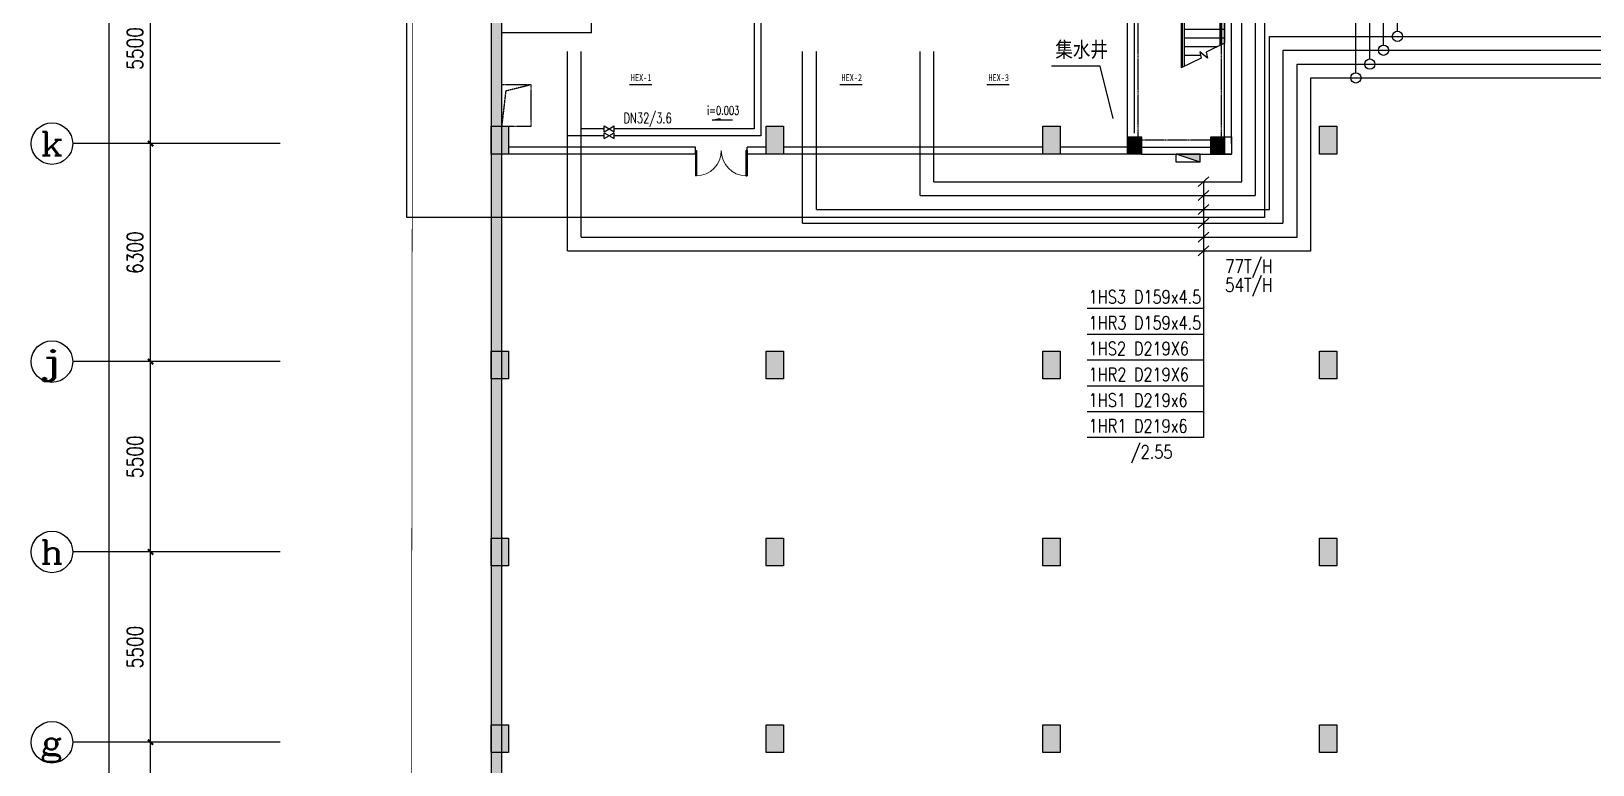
# Model space of a CAD drawing. Extents: x -1348811 to 123514, y -640545 to 749356.
# Drawn here: x -88142 to -42993, y 312910 to 334108 of the extents above; entities that cross this region are included whole.
import ezdxf
from ezdxf.enums import TextEntityAlignment as Align

# ---------------------------------------------------------------- set-up
doc = ezdxf.new("R2010")
doc.units = 0
doc.header["$LTSCALE"] = 10
doc.header["$MEASUREMENT"] = 0
doc.linetypes.add('DASH', pattern=[0.35, 0.25, -0.1])
doc.linetypes.add('DASHDOT', pattern=[25.4, 12.7, -6.35, 0, -6.35])
doc.layers.get('0').update_dxf_attribs({"linetype": 'CONTINUOUS'})
doc.layers.get('Defpoints').update_dxf_attribs({"linetype": 'CONTINUOUS'})
for name, color, linetype in [('A-STAIRS', 9, 'CONTINUOUS'), ('AC-DAMPER', 6, 'CONTINUOUS'), ('AC-heat-DIM', 6, 'CONTINUOUS'), ('ac-heat-gs', 9, 'CONTINUOUS'), ('ac-heat-hs', 80, 'DASH'), ('AC-heat-散热器', 51, 'CONTINUOUS'), ('AC-PIPE-COPPER', 4, 'CONTINUOUS'), ('AC-PIPE-DIM', 6, 'CONTINUOUS'), ('AC-PIPE-DIM1', 20, 'CONTINUOUS'), ('AC-PIPE-No.', 7, 'CONTINUOUS'), ('AC-TEXT', 3, 'CONTINUOUS'), ('AXIS', 3, 'CONTINUOUS'), ('AXIS_TEXT', 7, 'CONTINUOUS'), ('COLU', 1, 'CONTINUOUS'), ('COLU_HATCH', 252, 'CONTINUOUS'), ('jlq', 1, 'CONTINUOUS'), ('JPS-XHS', 7, 'CONTINUOUS'), ('PUB_HATCH', 9, 'CONTINUOUS'), ('STAIR', 9, 'CONTINUOUS'), ('wall', 8, 'CONTINUOUS'), ('WINDOW', 4, 'CONTINUOUS'), ('控制线', 5, 'CONTINUOUS')]:
    doc.layers.add(name, color=color, linetype=linetype)
doc.layers.add('ac-temp', color=1, linetype='CONTINUOUS', plot=False)
doc.styles.add('_TCH_AXIS', font='COMPLEX', dxfattribs={"bigfont": 'GBCBIG'})
doc.styles.add('_TEL_DIM', font='SIMPLEX', dxfattribs={"width": 0.8, "height": 3.5, "bigfont": 'HZTXT'})
doc.styles.add('ac-hztxt', font='', dxfattribs={"width": 0.8, "height": 500})
doc.styles.add('AC-TXT', font='tj-romans1.shx', dxfattribs={"width": 0.8})
doc.styles.add('COMPLEX', font='COMPLEX')
doc.styles.add('DIM_FONT', font='SIMPLEX', dxfattribs={"width": 0.8, "bigfont": 'HZTXT'})
doc.styles.add('HZTXT', font='tjromans.shx', dxfattribs={"width": 0.7, "bigfont": 'tjhztxt.shx'})
doc.styles.get('ac-hztxt').set_extended_font_data('SimSun-18030')
doc.dimstyles.new('DIMN150', dxfattribs={"dimscale": 1.5, "dimtxt": 300, "dimasz": 100, "dimexe": 250, "dimexo": 300, "dimgap": 150, "dimtad": 1, "dimdec": 0, "dimzin": 0, "dimdsep": 46, "dimtxsty": 'DIM_FONT', "dimblk": 'ARCHTICK', "dimcen": 0.09, "dimclrt": 7, "dimazin": 2, "dimtfac": 1, "dimtdec": 0, "dimtix": 1, "dimtmove": 2, "dimatfit": 3, "dimfxl": 0, "dimtolj": 1, "dimtzin": 0, "dimarcsym": 0})

# ---------------------------------------------------------------- blocks, each defined once
blk = doc.blocks.new('_ArchTick')
at = {"color": 0, "linetype": 'ByBlock', "const_width": 0.4}
blk.add_lwpolyline([(-0.5, -0.5), (0.5, 0.5)], dxfattribs=at)
blk = doc.blocks.new('*D1627')
at = {"layer": 'AXIS', "color": 0, "lineweight": -2}
for p, q in [((-6752, 0), (-11627, 0)), ((-11252, -211333), (-11252, 0)), ((-6752, -211333), (-11627, -211333))]:
    blk.add_line(p, q, dxfattribs=at)
at = {"layer": 'Defpoints', "color": 0}
for p in [(-11252, 0), (-6302, 0), (-6302, -211333)]:
    blk.add_point(p, dxfattribs=at)
at = {"layer": 'AXIS', "color": 0, "lineweight": -2, "xscale": 150, "yscale": 150, "zscale": 150}
for p, rotation in [((-11252, 0), 90), ((-11252, -211333), 270)]:
    blk.add_blockref('_ArchTick', p, dxfattribs=dict(at, rotation=rotation))
at = {"layer": 'AXIS', "color": 7, "insert": (-11702, -105667), "char_height": 450, "attachment_point": 5, "rotation": 90, "style": 'DIM_FONT'}
blk.add_mtext('\\A1;211333', dxfattribs=at)
blk = doc.blocks.new('*D1653')
at = {"layer": 'AXIS', "color": 0, "lineweight": -2}
for p, q in [((-6752, -57400), (-10427, -57400)), ((-10052, -63700), (-10052, -57400)), ((-6752, -63700), (-10427, -63700))]:
    blk.add_line(p, q, dxfattribs=at)
at = {"layer": 'Defpoints', "color": 0}
for p in [(-10052, -57400), (-6302, -57400), (-6302, -63700)]:
    blk.add_point(p, dxfattribs=at)
at = {"layer": 'AXIS', "color": 0, "lineweight": -2, "xscale": 150, "yscale": 150, "zscale": 150}
for p, rotation in [((-10052, -57400), 90), ((-10052, -63700), 270)]:
    blk.add_blockref('_ArchTick', p, dxfattribs=dict(at, rotation=rotation))
at = {"layer": 'AXIS', "color": 7, "insert": (-10502, -60550), "char_height": 450, "attachment_point": 5, "rotation": 90, "style": 'DIM_FONT'}
blk.add_mtext('\\A1;6300', dxfattribs=at)
blk = doc.blocks.new('*D1654')
at = {"layer": 'AXIS', "color": 0, "lineweight": -2}
for p, q in [((-6752, -51900), (-10427, -51900)), ((-10052, -57400), (-10052, -51900)), ((-6752, -57400), (-10427, -57400))]:
    blk.add_line(p, q, dxfattribs=at)
at = {"layer": 'Defpoints', "color": 0}
for p in [(-10052, -51900), (-6302, -51900), (-6302, -57400)]:
    blk.add_point(p, dxfattribs=at)
at = {"layer": 'AXIS', "color": 0, "lineweight": -2, "xscale": 150, "yscale": 150, "zscale": 150}
for p, rotation in [((-10052, -51900), 90), ((-10052, -57400), 270)]:
    blk.add_blockref('_ArchTick', p, dxfattribs=dict(at, rotation=rotation))
at = {"layer": 'AXIS', "color": 7, "insert": (-10502, -54650), "char_height": 450, "attachment_point": 5, "rotation": 90, "style": 'DIM_FONT'}
blk.add_mtext('\\A1;5500', dxfattribs=at)
blk = doc.blocks.new('*D1655')
at = {"layer": 'AXIS', "color": 0, "lineweight": -2}
for p, q in [((-6752, -46400), (-10427, -46400)), ((-10052, -51900), (-10052, -46400)), ((-6752, -51900), (-10427, -51900))]:
    blk.add_line(p, q, dxfattribs=at)
at = {"layer": 'Defpoints', "color": 0}
for p in [(-10052, -46400), (-6302, -46400), (-6302, -51900)]:
    blk.add_point(p, dxfattribs=at)
at = {"layer": 'AXIS', "color": 0, "lineweight": -2, "xscale": 150, "yscale": 150, "zscale": 150}
for p, rotation in [((-10052, -46400), 90), ((-10052, -51900), 270)]:
    blk.add_blockref('_ArchTick', p, dxfattribs=dict(at, rotation=rotation))
at = {"layer": 'AXIS', "color": 7, "insert": (-10502, -49150), "char_height": 450, "attachment_point": 5, "rotation": 90, "style": 'DIM_FONT'}
blk.add_mtext('\\A1;5500', dxfattribs=at)
blk = doc.blocks.new('*D1656')
at = {"layer": 'AXIS', "color": 0, "lineweight": -2}
for p, q in [((-6752, -40100), (-10427, -40100)), ((-10052, -46400), (-10052, -40100)), ((-6752, -46400), (-10427, -46400))]:
    blk.add_line(p, q, dxfattribs=at)
at = {"layer": 'Defpoints', "color": 0}
for p in [(-10052, -40100), (-6302, -40100), (-6302, -46400)]:
    blk.add_point(p, dxfattribs=at)
at = {"layer": 'AXIS', "color": 0, "lineweight": -2, "xscale": 150, "yscale": 150, "zscale": 150}
for p, rotation in [((-10052, -40100), 90), ((-10052, -46400), 270)]:
    blk.add_blockref('_ArchTick', p, dxfattribs=dict(at, rotation=rotation))
at = {"layer": 'AXIS', "color": 7, "insert": (-10502, -43250), "char_height": 450, "attachment_point": 5, "rotation": 90, "style": 'DIM_FONT'}
blk.add_mtext('\\A1;6300', dxfattribs=at)
blk = doc.blocks.new('*D1657')
at = {"layer": 'AXIS', "color": 0, "lineweight": -2}
for p, q in [((-6752, -34600), (-10427, -34600)), ((-10052, -40100), (-10052, -34600)), ((-6752, -40100), (-10427, -40100))]:
    blk.add_line(p, q, dxfattribs=at)
at = {"layer": 'Defpoints', "color": 0}
for p in [(-10052, -34600), (-6302, -34600), (-6302, -40100)]:
    blk.add_point(p, dxfattribs=at)
at = {"layer": 'AXIS', "color": 0, "lineweight": -2, "xscale": 150, "yscale": 150, "zscale": 150}
for p, rotation in [((-10052, -34600), 90), ((-10052, -40100), 270)]:
    blk.add_blockref('_ArchTick', p, dxfattribs=dict(at, rotation=rotation))
at = {"layer": 'AXIS', "color": 7, "insert": (-10502, -37350), "char_height": 450, "attachment_point": 5, "rotation": 90, "style": 'DIM_FONT'}
blk.add_mtext('\\A1;5500', dxfattribs=at)
blk = doc.blocks.new('_AXISO')
blk.add_circle((0, 0), 0.5)
at = {"layer": 'AXIS_TEXT', "style": 'COMPLEX', "width": 1.041667}
blk.add_attdef('A', text='', height=0.56, dxfattribs=at).set_placement((-0.25, -0.28), (0.25, -0.28), align=Align.FIT)
blk = doc.blocks.new('$DorLib2D$00000002')
for p, q in [((-0.5, 0), (-0.5, 0.4875)), ((-0.475, 0.4875), (-0.5, 0.4875)), ((-0.475, 0), (-0.475, 0.4875)), ((0.475, 0), (0.475, 0.4875)), ((0.475, 0.4875), (0.5, 0.4875)), ((0.5, 0), (0.5, 0.4875)), ((-0.5, 0), (-0.475, 0)), ((0.5, 0), (0.475, 0))]:
    blk.add_line(p, q)
at = {"lineweight": 13}
for centre, start, end in [((-0.4875, 0), 0, 88.53072), ((0.4875, 0), 91.46928, 180)]:
    blk.add_arc(centre, 0.4875, start, end, dxfattribs=at)
blk = doc.blocks.new('zw')
at = {"layer": 'COLU_HATCH'}
for points in [[(0, -17300), (500, -17300), (500, -18100), (0, -18100)], [(7950, -17300), (8450, -17300), (8450, -18100), (7950, -18100)], [(15950, -17300), (16450, -17300), (16450, -18100), (15950, -18100)], [(18400, -17600), (18800, -17600), (18800, -18100), (18400, -18100)], [(20800, -17600), (21200, -17600), (21200, -18100), (20800, -18100)], [(23950, -17300), (24450, -17300), (24450, -18100), (23950, -18100)], [(0, -23800), (500, -23800), (500, -24600), (0, -24600)], [(7950, -23800), (8450, -23800), (8450, -24600), (7950, -24600)], [(15950, -23800), (16450, -23800), (16450, -24600), (15950, -24600)], [(23950, -23800), (24450, -23800), (24450, -24600), (23950, -24600)], [(0, -29200), (500, -29200), (500, -30000), (0, -30000)], [(7950, -29200), (8450, -29200), (8450, -30000), (7950, -30000)], [(15950, -29200), (16450, -29200), (16450, -30000), (15950, -30000)], [(23950, -29200), (24450, -29200), (24450, -30000), (23950, -30000)], [(0, -34600), (500, -34600), (500, -35400), (0, -35400)], [(7950, -34600), (8450, -34600), (8450, -35400), (7950, -35400)], [(15950, -34600), (16450, -34600), (16450, -35400), (15950, -35400)], [(23950, -34600), (24450, -34600), (24450, -35400), (23950, -35400)]]:
    blk.add_hatch(color=256, dxfattribs=at).paths.add_polyline_path(points)
at = {"layer": 'COLU'}
for points in [[(0, -17300), (500, -17300), (500, -18100), (0, -18100)], [(7950, -17300), (8450, -17300), (8450, -18100), (7950, -18100)], [(15950, -17300), (16450, -17300), (16450, -18100), (15950, -18100)], [(18400, -17600), (18800, -17600), (18800, -18100), (18400, -18100)], [(20800, -17600), (21200, -17600), (21200, -18100), (20800, -18100)], [(23950, -17300), (24450, -17300), (24450, -18100), (23950, -18100)], [(0, -23800), (500, -23800), (500, -24600), (0, -24600)], [(7950, -23800), (8450, -23800), (8450, -24600), (7950, -24600)], [(15950, -23800), (16450, -23800), (16450, -24600), (15950, -24600)], [(23950, -23800), (24450, -23800), (24450, -24600), (23950, -24600)], [(0, -29200), (500, -29200), (500, -30000), (0, -30000)], [(7950, -29200), (8450, -29200), (8450, -30000), (7950, -30000)], [(15950, -29200), (16450, -29200), (16450, -30000), (15950, -30000)], [(23950, -29200), (24450, -29200), (24450, -30000), (23950, -30000)], [(0, -34600), (500, -34600), (500, -35400), (0, -35400)], [(7950, -34600), (8450, -34600), (8450, -35400), (7950, -35400)], [(15950, -34600), (16450, -34600), (16450, -35400), (15950, -35400)], [(23950, -34600), (24450, -34600), (24450, -35400), (23950, -35400)]]:
    blk.add_lwpolyline(points, close=True, dxfattribs=at)
blk = doc.blocks.new('jlqq')
at = {"layer": 'PUB_HATCH'}
blk.add_hatch(color=256, dxfattribs=at).paths.add_polyline_path([(1455, -3373), (380, -189), (1234, 97), (1138, 382), (0, 0), (1155, -3422), (1155, -65271), (1455, -65271)])
at = {"layer": 'jlq'}
for p, q in [((1155, -3422), (1155, -65271)), ((1455, -3373), (1455, -65271))]:
    blk.add_line(p, q, dxfattribs=at)
blk = doc.blocks.new('lt')
at = {"linetype": 'DASH'}
blk.add_lwpolyline([(2700, -5600), (300, -5600), (300, -400), (2700, -400)], close=True, dxfattribs=at)
at = {"layer": 'COLU'}
for points in [[(0, 0), (400, 0), (400, -500), (0, -500)], [(400, -5500), (0, -5500), (0, -6000), (400, -6000)]]:
    blk.add_lwpolyline(points, close=True, dxfattribs=at)
at = {"layer": 'STAIR'}
for p, q in [((877, -2768), (1450, -2494)), ((1365, -4350), (1365, -2533)), ((1425, -4350), (1425, -2506)), ((1450, -4350), (1450, -2494)), ((200, -3206), (730, -2941)), ((325, -3143), (325, -5500)), ((412, -3100), (1365, -3100)), ((730, -2941), (694, -2766)), ((694, -2766), (915, -2951)), ((915, -2951), (877, -2768)), ((894, -2850), (1365, -2850)), ((1425, -2850), (1450, -2850)), ((1425, -3100), (1450, -3100)), ((200, -4350), (200, -3206)), ((200, -3350), (275, -3350)), ((200, -3600), (275, -3600)), ((275, -3168), (275, -5500)), ((325, -3350), (1365, -3350)), ((325, -3600), (1365, -3600)), ((1425, -3350), (1450, -3350)), ((1425, -3600), (1450, -3600)), ((200, -3850), (275, -3850)), ((325, -3850), (1365, -3850)), ((1425, -3850), (1450, -3850)), ((200, -4100), (275, -4100)), ((200, -4350), (275, -4350)), ((325, -4100), (1365, -4100)), ((325, -4350), (1365, -4350)), ((1425, -4350), (1365, -4350)), ((1425, -4100), (1450, -4100)), ((1425, -4350), (1450, -4350))]:
    blk.add_line(p, q, dxfattribs=at)
at = {"layer": 'wall', "linetype": 'ByBlock'}
for p, q in [((2600, 0), (0, 0)), ((0, -300), (0, -6000)), ((2600, -200), (400, -200)), ((2600, -200), (400, -200)), ((200, -500), (200, -5500)), ((2800, -600), (2800, -5200)), ((2800, -600), (2800, -5200)), ((3000, -600), (3000, -5200)), ((3000, -600), (3000, -5200)), ((400, -5800), (1000, -5800)), ((1000, -5800), (1000, -6000)), ((2200, -5800), (2200, -6000)), ((2200, -5800), (2650, -5800)), ((1000, -6000), (0, -6000)), ((2650, -6000), (2200, -6000))]:
    blk.add_line(p, q, dxfattribs=at)
at = {"layer": 'WINDOW', "linetype": 'ByBlock', "xscale": 1200, "yscale": 1200, "zscale": 1200}
blk.add_blockref('$DorLib2D$00000002', (1575, -5900), dxfattribs=at)
blk = doc.blocks.new('DXHS')
at = {"layer": 'JPS-XHS'}
blk.add_hatch(color=256, dxfattribs=at).paths.add_polyline_path([(-350, 240), (-350, 0), (350, 0)])
at = {"layer": 'JPS-XHS', "linetype": 'Continuous'}
for p, q in [((-350, 240), (-350, 0)), ((-350, 240), (350, 240)), ((-350, 0), (350, 0)), ((350, 240), (350, 0))]:
    blk.add_line(p, q, dxfattribs=at)
at = {"layer": 'JPS-XHS'}
blk.add_line((-350, 240), (350, 0), dxfattribs=at)
blk = doc.blocks.new('xxhhsss')
at = {"layer": 'JPS-XHS', "rotation": 180}
blk.add_blockref('DXHS', (-980, -29102), dxfattribs=at)
blk = doc.blocks.new('he1')
at = {"layer": 'ac-heat-gs', "linetype": 'ByBlock'}
for p, q in [((26000, 174481), (26000, 179133)), ((25200, 173681), (25200, 178333)), ((21500, 170133), (21500, 175133)), ((22300, 174333), (70600, 174333)), ((22300, 169333), (22300, 174333)), ((2400, 168533), (2400, 173892)), ((9200, 169333), (9200, 173892)), ((12600, 170133), (12600, 173892)), ((23100, 173533), (69800, 173533)), ((23100, 168533), (23100, 173533)), ((12600, 170133), (21500, 170133)), ((9200, 169333), (22300, 169333)), ((2400, 168533), (23100, 168533))]:
    blk.add_line(p, q, dxfattribs=at)
at = {"layer": 'ac-heat-gs', "linetype": 'DASH', "ltscale": 5}
for p, q in [((25600, 174081), (25600, 178733)), ((24800, 173281), (24800, 177933)), ((21900, 169733), (21900, 174733)), ((2000, 168133), (2000, 173892)), ((8800, 168933), (8800, 173892)), ((12200, 169733), (12200, 173892)), ((22700, 173933), (70200, 173933)), ((22700, 168933), (22700, 173933)), ((23500, 173133), (69400, 173133)), ((23500, 168133), (23500, 173133)), ((12200, 169733), (21900, 169733)), ((8800, 168933), (22700, 168933)), ((2000, 168133), (23500, 168133))]:
    blk.add_line(p, q, dxfattribs=at)
at = {"layer": 'ac-heat-gs'}
for centre in [(26000, 174333), (25600, 173933), (25200, 173533), (24800, 173133)]:
    blk.add_circle(centre, 148, dxfattribs=at)
at = {"layer": 'AC-PIPE-DIM1'}
for p, q in [((20239, 169990), (20543, 170277)), ((20239, 169590), (20543, 169877)), ((20391, 170133), (20391, 162737)), ((20239, 169190), (20543, 169477)), ((20239, 168790), (20543, 169077)), ((20239, 168390), (20543, 168677)), ((20239, 167990), (20543, 168277)), ((20391, 166465), (17028, 166465)), ((20391, 165720), (17028, 165720)), ((20391, 164974), (17028, 164974)), ((20391, 164228), (17028, 164228)), ((20391, 163483), (17028, 163483)), ((20391, 162737), (17028, 162737))]:
    blk.add_line(p, q, dxfattribs=at)
at = {"layer": 'AC-PIPE-DIM1', "style": 'AC-TXT', "width": 0.8}
for s, p in [('1HS3', (17072, 166610)), ('D159x4.5', (18379, 166610)), ('1HR3', (17072, 165864)), ('D159x4.5', (18379, 165864)), ('1HS2', (17072, 165118)), ('D219X6', (18379, 165118)), ('1HR2', (17072, 164373)), ('D219X6', (18379, 164373)), ('1HS1', (17072, 163631)), ('D219x6', (18379, 163627)), ('1HR1', (17072, 162885)), ('D219x6', (18379, 162881)), ('/2.55', (18285, 162131))]:
    blk.add_text(s, height=384, dxfattribs=at).set_placement(p)
at = {"layer": 'ac-temp', "linetype": 'ByBlock', "style": 'AC-TXT', "width": 0.8}
for s, p in [('77T/H', (21016, 167488)), ('54T/H', (21016, 166949))]:
    blk.add_text(s, height=400, dxfattribs=at).set_placement(p)
blk = doc.blocks.new('GV')
at = {"layer": 'AC-DAMPER'}
for p, q in [((476, 137), (0, -137)), ((476, -137), (0, 137)), ((0, 137), (0, -137)), ((238, -116), (238, 116)), ((476, 137), (476, -137))]:
    blk.add_line(p, q, dxfattribs=at)
blk = doc.blocks.new('b2')
at = {"layer": 'AC-DAMPER'}
for p, q in [((3066, -4990), (3352, -5155)), ((3066, -5155), (3352, -4990)), ((3066, -5155), (3066, -4990)), ((3066, -5190), (3352, -5355)), ((3066, -5355), (3352, -5190)), ((3066, -5355), (3066, -5190)), ((3352, -5155), (3352, -4990)), ((3352, -5355), (3352, -5190))]:
    blk.add_line(p, q, dxfattribs=at)
at = {"layer": 'ac-heat-gs'}
for p, q in [((12873, 15595), (13115, 15366)), ((13115, 15595), (12873, 15366)), ((12873, 15395), (13115, 15166)), ((13115, 15395), (12873, 15166)), ((17833, 15279), (8565, 15279)), ((8565, 15279), (8565, 13229)), ((10266, 15279), (10391, 15279)), ((10882, 15279), (11007, 15279)), ((13805, 15279), (13930, 15279)), ((17833, 15279), (17833, -600)), ((8565, 13229), (700, 13229)), ((700, 13229), (700, 1602)), ((17714, 5616), (17955, 5387)), ((17955, 5616), (17714, 5387)), ((17914, 5616), (18155, 5387)), ((18155, 5616), (17914, 5387)), ((7398, -600), (7398, -5072)), ((17833, -600), (7398, -600)), ((12340, -484), (12582, -713)), ((12582, -484), (12340, -713)), ((12351, -665), (12593, -894)), ((12593, -665), (12351, -894)), ((3066, -5072), (2400, -5072)), ((7398, -5072), (3352, -5072))]:
    blk.add_line(p, q, dxfattribs=at)
at = {"layer": 'ac-heat-hs', "ltscale": 2}
for p, q in [((18033, 15479), (8365, 15479)), ((8365, 15479), (8365, 13429)), ((18033, 15479), (18033, -800)), ((8365, 13429), (500, 13429)), ((500, 13429), (500, 1599)), ((500, 1599), (500, 1599)), ((500, 1599), (500, 1599)), ((7598, -800), (7598, -5272)), ((18033, -800), (7598, -800)), ((3066, -5272), (2000, -5272)), ((7598, -5272), (3352, -5272))]:
    blk.add_line(p, q, dxfattribs=at)
at = {"layer": 'AC-heat-散热器'}
for p, q in [((10191, 15071), (10191, 15204)), ((10807, 15071), (10807, 15204)), ((13730, 15071), (13730, 15204)), ((2990, 13429), (2857, 13429)), ((18033, 3735), (18033, 3602)), ((18033, 3119), (18033, 3252)), ((908, 1910), (775, 1910)), ((500, 1361), (500, 1298)), ((700, 1364), (700, 1301)), ((500, 1003), (500, 776)), ((700, 1005), (700, 779))]:
    blk.add_line(p, q, dxfattribs=at)
for points in [[(10091, 15071), (10091, 14071), (10291, 14071), (10291, 15071)], [(10707, 15071), (10707, 14071), (10907, 14071), (10907, 15071)], [(13630, 15071), (13630, 14071), (13830, 14071), (13830, 15071)], [(2990, 13329), (3990, 13329), (3990, 13529), (2990, 13529)], [(17933, 3735), (17933, 4735), (18133, 4735), (18133, 3735)], [(17933, 3119), (17933, 2119), (18133, 2119), (18133, 3119)], [(908, 1810), (1908, 1810), (1908, 2010), (908, 2010)], [(406, 1003), (406, 1298), (595, 1298), (595, 1003)], [(606, 1005), (606, 1301), (795, 1301), (795, 1005)]]:
    blk.add_lwpolyline(points, close=True, dxfattribs=at)
at = {"layer": 'AC-PIPE-COPPER', "color": 3}
for centre in [(10191, 15479), (10191, 15279), (10807, 15479), (10807, 15279), (13730, 15479), (13730, 15279), (2582, 13429), (2782, 13429), (18033, 3527), (18033, 3327), (500, 1910), (700, 1910)]:
    blk.add_circle(centre, 75, dxfattribs=at)
at = {"layer": 'AC-PIPE-DIM'}
for p, q in [((12654, 15030), (13240, 15030)), ((13019, 15078), (13019, 15030)), ((13240, 15030), (13019, 15078)), ((910, 11204), (863, 10982)), ((863, 10982), (910, 10982)), ((910, 10618), (910, 11204)), ((17685, 6426), (17685, 5840)), ((17638, 6062), (17685, 6062)), ((17685, 5840), (17638, 6062)), ((6191, -4826), (6413, -4778)), ((6777, -4826), (6191, -4826)), ((6413, -4778), (6413, -4826))]:
    blk.add_line(p, q, dxfattribs=at)
at = {"layer": 'ac-temp'}
blk.add_circle((0, 0), 652, dxfattribs=at)
at = {"layer": 'AC-heat-散热器', "xscale": 0.5, "yscale": 0.5, "zscale": 0.5, "rotation": 270}
for p in [(500, 1599), (700, 1602)]:
    blk.add_blockref('GV', p, dxfattribs=at)
at = {"layer": 'AC-heat-DIM', "style": 'HZTXT', "width": 0.7}
for s, height, p in [('DN32', 300, (11638, 14875)), ('i=0.003', 250, (12592, 14705)), ('DN25', 300, (5261, 12872)), ('DN32', 300, (12954, -423)), ('i=0.003', 250, (6042, -4665)), ('DN32/3.6', 300, (3623, -4911))]:
    blk.add_text(s, height=height, dxfattribs=at).set_placement(p)
for s, height, p in [('i=0.003', 250, (1277, 10510)), ('DN25', 300, (1092, 9390)), ('DN32', 300, (17699, 382))]:
    blk.add_text(s, height=height, rotation=90, dxfattribs=at).set_placement(p)
at = {"layer": 'AC-PIPE-No.', "style": 'HZTXT', "width": 0.7}
for s, p in [('6a', (9921, 14314)), ('6a', (11351, 14314)), ('8a', (14234, 14330)), ('14a', (17649, 3964)), ('14a', (17649, 2303))]:
    blk.add_text(s, height=300, rotation=90, dxfattribs=at).set_placement(p)
for s, p in [('10a', (3368, 12659)), ('4a', (1132, 1385))]:
    blk.add_text(s, height=300, dxfattribs=at).set_placement(p)
blk = doc.blocks.new('zzzzz')
at = {"layer": 'AXIS'}
for p, q in [((-6301.6, -40100), (-12301.6, -40100)), ((-6301.6, -46400), (-12301.6, -46400)), ((-6301.6, -51900), (-12301.6, -51900)), ((-6301.6, -57400), (-12301.6, -57400))]:
    blk.add_line(p, q, dxfattribs=at)
ref = blk.add_blockref('_AXISO', (-12901.6, -40100), dxfattribs=dict(at, xscale=1200, yscale=1200, zscale=1200))
ref.add_attrib('A', 'k', dxfattribs={"layer": 'AXIS_TEXT', "height": 678.8, "style": '_TCH_AXIS', "width": 1.235294}).set_placement((-13241, -40439.4), (-12562.2, -40439.4), align=Align.FIT)
ref = blk.add_blockref('_AXISO', (-12901.6, -46400), dxfattribs=dict(at, xscale=1200, yscale=1200, zscale=1200))
ref.add_attrib('A', 'j', dxfattribs={"layer": 'AXIS_TEXT', "height": 678.8, "style": '_TCH_AXIS', "width": 3.5}).set_placement((-13241, -46739.4), (-12562.2, -46739.4), align=Align.FIT)
ref = blk.add_blockref('_AXISO', (-12901.6, -51900), dxfattribs=dict(at, xscale=1200, yscale=1200, zscale=1200))
ref.add_attrib('A', 'h', dxfattribs={"layer": 'AXIS_TEXT', "height": 678.8, "style": '_TCH_AXIS', "width": 1.166667}).set_placement((-13241, -52239.4), (-12562.2, -52239.4), align=Align.FIT)
ref = blk.add_blockref('_AXISO', (-12901.6, -57400), dxfattribs=dict(at, xscale=1200, yscale=1200, zscale=1200))
ref.add_attrib('A', 'g', dxfattribs={"layer": 'AXIS_TEXT', "height": 678.8, "style": '_TCH_AXIS', "width": 1.5}).set_placement((-13241, -57739.4), (-12562.2, -57739.4), align=Align.FIT)
for p1, p2, distance, picture, middle in [((-6301.6, -211333.4), (-6301.6, 0), 4950, '*D1627', (-11701.6, -105666.7)), ((-6301.6, -40100), (-6301.6, -34600), 3750, '*D1657', (-10501.6, -37350)), ((-6301.6, -46400), (-6301.6, -40100), 3750, '*D1656', (-10501.6, -43250)), ((-6301.6, -51900), (-6301.6, -46400), 3750, '*D1655', (-10501.6, -49150)), ((-6301.6, -57400), (-6301.6, -51900), 3750, '*D1654', (-10501.6, -54650)), ((-6301.6, -63700), (-6301.6, -57400), 3750, '*D1653', (-10501.6, -60550))]:
    dim = blk.add_aligned_dim(p1=p1, p2=p2, distance=distance, dimstyle='DIMN150', dxfattribs=at)
    dim.commit()
    dim.dimension.update_dxf_attribs({"geometry": picture, "text_midpoint": middle})

msp = doc.modelspace()

# ---------------------------------------------------------------- linework, layer by layer
at = {"layer": 'A-STAIRS', "linetype": 'DASH'}
msp.add_lwpolyline([(-74540.8, 332560.1), (-74540.8, 331360.1), (-73690.8, 331360.1), (-73690.8, 332560.1)], close=True, dxfattribs=at)
msp.add_lwpolyline([(-73690.8, 332560.1), (-74423.7, 332379.3), (-74540.8, 331360.1)], dxfattribs=at)
at = {"layer": 'ac-heat-gs'}
msp.add_lwpolyline([(-77283.3, 356887.7), (-52481.9, 356887.7), (-52481.9, 328721.1), (-77283.3, 328721.1)], close=True, dxfattribs=at)
at = {"layer": 'AC-PIPE-DIM1'}
for p, q in [((-57234.4, 333096.8), (-58640.8, 333096.8)), ((-56857.3, 331585.6), (-57234.4, 333096.8))]:
    msp.add_line(p, q, dxfattribs=at)
at = {"layer": 'AC-TEXT'}
for p, q in [((-70847.9, 332570.7), (-70202.2, 332570.7)), ((-64758.8, 332570.7), (-64113.1, 332570.7)), ((-60510.6, 332570.7), (-59864.8, 332570.7))]:
    msp.add_line(p, q, dxfattribs=at)
at = {"layer": 'wall'}
for p, q in [((-56440.8, 330760.1), (-56440.8, 342660.1)), ((-71940.8, 334060.1), (-71940.8, 337260.1))]:
    msp.add_line(p, q, dxfattribs=at)
at = {"layer": 'wall', "linetype": 'ByBlock'}
for p, q in [((-71940.8, 334060.1), (-74540.8, 334060.1)), ((-68940.8, 330760.1), (-74340.8, 330760.1)), ((-68940.8, 330560.1), (-74340.8, 330560.1)), ((-68940.8, 330560.1), (-68940.8, 330760.1)), ((-68940.8, 330560.1), (-68940.8, 330760.1)), ((-66890.8, 330760.1), (-67440.8, 330760.1)), ((-67440.8, 330560.1), (-67440.8, 330760.1)), ((-67440.8, 330560.1), (-67440.8, 330760.1)), ((-56440.8, 330560.1), (-67440.8, 330560.1)), ((-58890.8, 330760.1), (-66390.8, 330760.1)), ((-56440.8, 330760.1), (-58390.8, 330760.1))]:
    msp.add_line(p, q, dxfattribs=at)
at = {"layer": '控制线', "color": 1, "linetype": 'DASHDOT', "ltscale": 0.1, "const_width": 20}
msp.add_lwpolyline([(-77078.8, 372393.9), (29313.2, 408307.8), (35388.1, 403830.8), (34740.9, 147999.2), (25565.6, 138857.3), (-77339.2, 138972.2)], close=True, dxfattribs=at)

# ---------------------------------------------------------------- block references
at = {"layer": 'ac-heat-gs'}
for name, p in [('he1', (-74640.8, 159626.6)), ('b2', (-74640.8, 336360.1))]:
    msp.add_blockref(name, p, dxfattribs=at)
at = {"layer": 'AXIS'}
msp.add_blockref('zzzzz', (-74640.8, 370960.1), dxfattribs=at)
at = {"layer": 'COLU'}
msp.add_blockref('zw', (-74840.8, 348660.1), dxfattribs=at)
at = {"layer": 'jlq'}
msp.add_blockref('jlqq', (-75996, 355874.9), dxfattribs=at)
at = {"layer": 'JPS-XHS'}
msp.add_blockref('xxhhsss', (-53710.7, 359662.4), dxfattribs=at)
at = {"layer": 'wall', "rotation": 180}
msp.add_blockref('lt', (-53440.8, 330560.1), dxfattribs=at)
at = {"layer": 'WINDOW', "linetype": 'ByBlock', "xscale": 1500, "yscale": 1500, "zscale": 1500, "rotation": 180.0000000000022}
msp.add_blockref('$DorLib2D$00000002', (-68190.8, 330658.9), dxfattribs=at)

# ---------------------------------------------------------------- texts
at = {"layer": 'AC-PIPE-DIM1', "style": '_TEL_DIM'}
msp.add_text('集水井', height=506.38, dxfattribs=at).set_placement((-58531.8, 333309.7))
at = {"layer": 'AC-TEXT', "style": 'ac-hztxt', "width": 0.8}
for s, p in [('HEX-1', (-70507, 332608.4)), ('HEX-2', (-64417.9, 332608.4)), ('HEX-3', (-60169.6, 332608.4))]:
    msp.add_text(s, height=200, dxfattribs=at).set_placement(p, align=Align.BOTTOM_CENTER)

doc.saveas('drawing.dxf')
